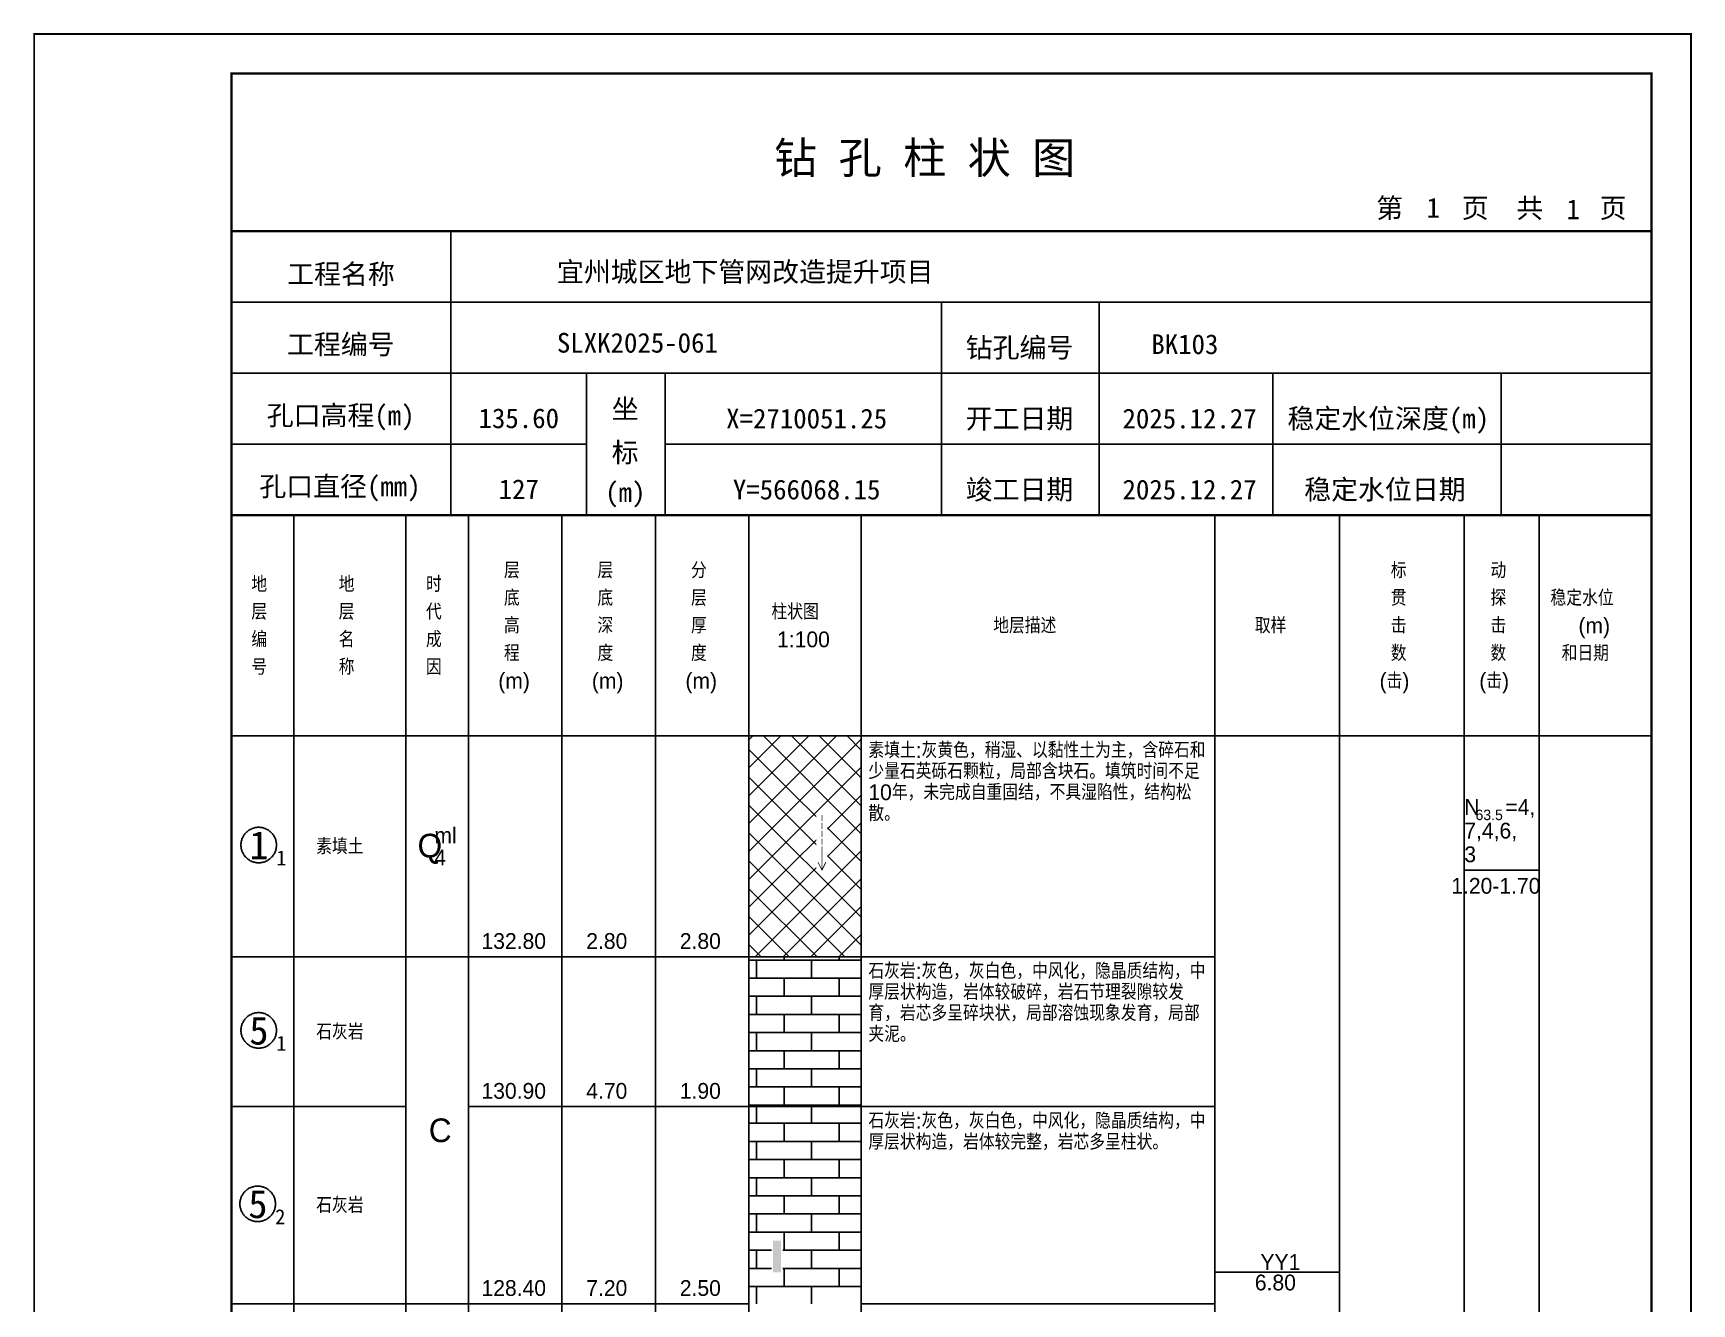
# Model space of a CAD drawing. Header units: millimetres. Extents: x 12489 to 89920, y 4630 to 4927.
# Drawn here: x 34929.3 to 35139.6, y 4765.7 to 4926.8 of the extents above; entities that cross this region are included whole.
import ezdxf
from ezdxf.enums import TextEntityAlignment as Align

# ---------------------------------------------------------------- set-up
doc = ezdxf.new("R2010")
doc.units = ezdxf.units.MM
doc.layers.add('ZZT_TC', color=7, linetype='Continuous')
doc.styles.add('成果图图块', font='', dxfattribs={"height": 2.5})
doc.styles.add('成果图模板', font='')
doc.styles.add('成果图模板标题', font='simhei.ttf')
doc.styles.add('成果图表体', font='Comfont.shx', dxfattribs={"height": 2, "bigfont": 'Hztxt12a.shx'})
doc.styles.get('成果图图块').set_extended_font_data('FangSong_GB2312')
doc.styles.get('成果图模板').set_extended_font_data('FangSong_GB2312')
pattern_1 = [(0, (0, 0), (0, 2.3), []), (90, (0, 0), (-3.5, 2.3), [2.3, -2.3])]

# ---------------------------------------------------------------- blocks, each defined once
blk = doc.blocks.new('DCBH-1-1-1162', base_point=(0.3, -0.11))
at = {"layer": 'ZZT_TC', "color": 7}
blk.add_polyline3d([(-0.19, 2.31, 0), (-0.3, 2.31, 0), (-0.41, 2.3, 0), (-0.52, 2.29, 0), (-0.63, 2.27, 0), (-0.73, 2.24, 0), (-0.84, 2.21, 0), (-0.95, 2.18, 0), (-1.05, 2.14, 0), (-1.15, 2.09, 0), (-1.25, 2.04, 0), (-1.35, 1.99, 0), (-1.44, 1.93, 0), (-1.53, 1.87, 0), (-1.62, 1.8, 0), (-1.7, 1.73, 0), (-1.78, 1.65, 0), (-1.86, 1.57, 0), (-1.93, 1.49, 0), (-2, 1.4, 0), (-2.06, 1.31, 0), (-2.12, 1.22, 0), (-2.17, 1.12, 0), (-2.22, 1.02, 0), (-2.27, 0.92, 0), (-2.31, 0.82, 0), (-2.34, 0.71, 0), (-2.37, 0.61, 0), (-2.4, 0.5, 0), (-2.41, 0.39, 0), (-2.43, 0.28, 0), (-2.44, 0.17, 0), (-2.44, 0.06, 0), (-2.44, -0.05, 0), (-2.43, -0.16, 0), (-2.41, -0.27, 0), (-2.4, -0.38, 0), (-2.37, -0.49, 0), (-2.34, -0.6, 0), (-2.31, -0.7, 0), (-2.27, -0.8, 0), (-2.22, -0.9, 0), (-2.17, -1, 0), (-2.12, -1.1, 0), (-2.06, -1.19, 0), (-2, -1.28, 0), (-1.93, -1.37, 0), (-1.86, -1.45, 0), (-1.78, -1.53, 0), (-1.7, -1.61, 0), (-1.62, -1.68, 0), (-1.53, -1.75, 0), (-1.44, -1.81, 0), (-1.35, -1.87, 0), (-1.25, -1.93, 0), (-1.15, -1.98, 0), (-1.05, -2.02, 0), (-0.95, -2.06, 0), (-0.84, -2.1, 0), (-0.73, -2.13, 0), (-0.63, -2.15, 0), (-0.52, -2.17, 0), (-0.41, -2.18, 0), (-0.3, -2.19, 0), (-0.19, -2.19, 0), (-0.08, -2.19, 0), (0.03, -2.18, 0), (0.14, -2.17, 0), (0.25, -2.15, 0), (0.36, -2.13, 0), (0.47, -2.1, 0), (0.57, -2.06, 0), (0.67, -2.02, 0), (0.77, -1.98, 0), (0.87, -1.93, 0), (0.97, -1.87, 0), (1.06, -1.81, 0), (1.15, -1.75, 0), (1.24, -1.68, 0), (1.32, -1.61, 0), (1.4, -1.53, 0), (1.48, -1.45, 0), (1.55, -1.37, 0), (1.62, -1.28, 0), (1.68, -1.19, 0), (1.74, -1.1, 0), (1.8, -1, 0), (1.85, -0.9, 0), (1.89, -0.8, 0), (1.93, -0.7, 0), (1.97, -0.6, 0), (2, -0.49, 0), (2.02, -0.38, 0), (2.04, -0.27, 0), (2.05, -0.16, 0), (2.06, -0.05, 0), (2.06, 0.06, 0), (2.06, 0.17, 0), (2.05, 0.28, 0), (2.04, 0.39, 0), (2.02, 0.5, 0), (2, 0.61, 0), (1.97, 0.71, 0), (1.93, 0.82, 0), (1.89, 0.92, 0), (1.85, 1.02, 0), (1.8, 1.12, 0), (1.74, 1.22, 0), (1.68, 1.31, 0), (1.62, 1.4, 0), (1.55, 1.49, 0), (1.48, 1.57, 0), (1.4, 1.65, 0), (1.32, 1.73, 0), (1.24, 1.8, 0), (1.15, 1.87, 0), (1.06, 1.93, 0), (0.97, 1.99, 0), (0.87, 2.04, 0), (0.77, 2.09, 0), (0.67, 2.14, 0), (0.57, 2.18, 0), (0.47, 2.21, 0), (0.36, 2.24, 0), (0.25, 2.27, 0), (0.14, 2.29, 0), (0.03, 2.3, 0), (-0.08, 2.31, 0), (-0.19, 2.31, 0)], dxfattribs=at)
at = {"style": '成果图图块'}
blk.add_text('1', height=3.57, dxfattribs=at).set_placement((-0.16, -1.74), align=Align.CENTER)
blk.add_text('1', height=1.91, dxfattribs=at).set_placement((2.03, -2.53))
blk = doc.blocks.new('DCBH-1-1-1163', base_point=(0.3, -0.11))
at = {"layer": 'ZZT_TC', "color": 7}
blk.add_polyline3d([(-0.19, 2.31, 0), (-0.3, 2.31, 0), (-0.41, 2.3, 0), (-0.52, 2.29, 0), (-0.63, 2.27, 0), (-0.73, 2.24, 0), (-0.84, 2.21, 0), (-0.95, 2.18, 0), (-1.05, 2.14, 0), (-1.15, 2.09, 0), (-1.25, 2.04, 0), (-1.35, 1.99, 0), (-1.44, 1.93, 0), (-1.53, 1.87, 0), (-1.62, 1.8, 0), (-1.7, 1.73, 0), (-1.78, 1.65, 0), (-1.86, 1.57, 0), (-1.93, 1.49, 0), (-2, 1.4, 0), (-2.06, 1.31, 0), (-2.12, 1.22, 0), (-2.17, 1.12, 0), (-2.22, 1.02, 0), (-2.27, 0.92, 0), (-2.31, 0.82, 0), (-2.34, 0.71, 0), (-2.37, 0.61, 0), (-2.4, 0.5, 0), (-2.41, 0.39, 0), (-2.43, 0.28, 0), (-2.44, 0.17, 0), (-2.44, 0.06, 0), (-2.44, -0.05, 0), (-2.43, -0.16, 0), (-2.41, -0.27, 0), (-2.4, -0.38, 0), (-2.37, -0.49, 0), (-2.34, -0.6, 0), (-2.31, -0.7, 0), (-2.27, -0.8, 0), (-2.22, -0.9, 0), (-2.17, -1, 0), (-2.12, -1.1, 0), (-2.06, -1.19, 0), (-2, -1.28, 0), (-1.93, -1.37, 0), (-1.86, -1.45, 0), (-1.78, -1.53, 0), (-1.7, -1.61, 0), (-1.62, -1.68, 0), (-1.53, -1.75, 0), (-1.44, -1.81, 0), (-1.35, -1.87, 0), (-1.25, -1.93, 0), (-1.15, -1.98, 0), (-1.05, -2.02, 0), (-0.95, -2.06, 0), (-0.84, -2.1, 0), (-0.73, -2.13, 0), (-0.63, -2.15, 0), (-0.52, -2.17, 0), (-0.41, -2.18, 0), (-0.3, -2.19, 0), (-0.19, -2.19, 0), (-0.08, -2.19, 0), (0.03, -2.18, 0), (0.14, -2.17, 0), (0.25, -2.15, 0), (0.36, -2.13, 0), (0.47, -2.1, 0), (0.57, -2.06, 0), (0.67, -2.02, 0), (0.77, -1.98, 0), (0.87, -1.93, 0), (0.97, -1.87, 0), (1.06, -1.81, 0), (1.15, -1.75, 0), (1.24, -1.68, 0), (1.32, -1.61, 0), (1.4, -1.53, 0), (1.48, -1.45, 0), (1.55, -1.37, 0), (1.62, -1.28, 0), (1.68, -1.19, 0), (1.74, -1.1, 0), (1.8, -1, 0), (1.85, -0.9, 0), (1.89, -0.8, 0), (1.93, -0.7, 0), (1.97, -0.6, 0), (2, -0.49, 0), (2.02, -0.38, 0), (2.04, -0.27, 0), (2.05, -0.16, 0), (2.06, -0.05, 0), (2.06, 0.06, 0), (2.06, 0.17, 0), (2.05, 0.28, 0), (2.04, 0.39, 0), (2.02, 0.5, 0), (2, 0.61, 0), (1.97, 0.71, 0), (1.93, 0.82, 0), (1.89, 0.92, 0), (1.85, 1.02, 0), (1.8, 1.12, 0), (1.74, 1.22, 0), (1.68, 1.31, 0), (1.62, 1.4, 0), (1.55, 1.49, 0), (1.48, 1.57, 0), (1.4, 1.65, 0), (1.32, 1.73, 0), (1.24, 1.8, 0), (1.15, 1.87, 0), (1.06, 1.93, 0), (0.97, 1.99, 0), (0.87, 2.04, 0), (0.77, 2.09, 0), (0.67, 2.14, 0), (0.57, 2.18, 0), (0.47, 2.21, 0), (0.36, 2.24, 0), (0.25, 2.27, 0), (0.14, 2.29, 0), (0.03, 2.3, 0), (-0.08, 2.31, 0), (-0.19, 2.31, 0)], dxfattribs=at)
at = {"style": '成果图图块'}
blk.add_text('5', height=3.57, dxfattribs=at).set_placement((-0.16, -1.74), align=Align.CENTER)
blk.add_text('1', height=1.91, dxfattribs=at).set_placement((2.03, -2.53))
blk = doc.blocks.new('DCBH-1-1-1164', base_point=(0.43, -0.11))
at = {"layer": 'ZZT_TC', "color": 7}
blk.add_polyline3d([(-0.19, 2.31, 0), (-0.3, 2.31, 0), (-0.41, 2.3, 0), (-0.52, 2.29, 0), (-0.63, 2.27, 0), (-0.73, 2.24, 0), (-0.84, 2.21, 0), (-0.95, 2.18, 0), (-1.05, 2.14, 0), (-1.15, 2.09, 0), (-1.25, 2.04, 0), (-1.35, 1.99, 0), (-1.44, 1.93, 0), (-1.53, 1.87, 0), (-1.62, 1.8, 0), (-1.7, 1.73, 0), (-1.78, 1.65, 0), (-1.86, 1.57, 0), (-1.93, 1.49, 0), (-2, 1.4, 0), (-2.06, 1.31, 0), (-2.12, 1.22, 0), (-2.17, 1.12, 0), (-2.22, 1.02, 0), (-2.27, 0.92, 0), (-2.31, 0.82, 0), (-2.34, 0.71, 0), (-2.37, 0.61, 0), (-2.4, 0.5, 0), (-2.41, 0.39, 0), (-2.43, 0.28, 0), (-2.44, 0.17, 0), (-2.44, 0.06, 0), (-2.44, -0.05, 0), (-2.43, -0.16, 0), (-2.41, -0.27, 0), (-2.4, -0.38, 0), (-2.37, -0.49, 0), (-2.34, -0.6, 0), (-2.31, -0.7, 0), (-2.27, -0.8, 0), (-2.22, -0.9, 0), (-2.17, -1, 0), (-2.12, -1.1, 0), (-2.06, -1.19, 0), (-2, -1.28, 0), (-1.93, -1.37, 0), (-1.86, -1.45, 0), (-1.78, -1.53, 0), (-1.7, -1.61, 0), (-1.62, -1.68, 0), (-1.53, -1.75, 0), (-1.44, -1.81, 0), (-1.35, -1.87, 0), (-1.25, -1.93, 0), (-1.15, -1.98, 0), (-1.05, -2.02, 0), (-0.95, -2.06, 0), (-0.84, -2.1, 0), (-0.73, -2.13, 0), (-0.63, -2.15, 0), (-0.52, -2.17, 0), (-0.41, -2.18, 0), (-0.3, -2.19, 0), (-0.19, -2.19, 0), (-0.08, -2.19, 0), (0.03, -2.18, 0), (0.14, -2.17, 0), (0.25, -2.15, 0), (0.36, -2.13, 0), (0.47, -2.1, 0), (0.57, -2.06, 0), (0.67, -2.02, 0), (0.77, -1.98, 0), (0.87, -1.93, 0), (0.97, -1.87, 0), (1.06, -1.81, 0), (1.15, -1.75, 0), (1.24, -1.68, 0), (1.32, -1.61, 0), (1.4, -1.53, 0), (1.48, -1.45, 0), (1.55, -1.37, 0), (1.62, -1.28, 0), (1.68, -1.19, 0), (1.74, -1.1, 0), (1.8, -1, 0), (1.85, -0.9, 0), (1.89, -0.8, 0), (1.93, -0.7, 0), (1.97, -0.6, 0), (2, -0.49, 0), (2.02, -0.38, 0), (2.04, -0.27, 0), (2.05, -0.16, 0), (2.06, -0.05, 0), (2.06, 0.06, 0), (2.06, 0.17, 0), (2.05, 0.28, 0), (2.04, 0.39, 0), (2.02, 0.5, 0), (2, 0.61, 0), (1.97, 0.71, 0), (1.93, 0.82, 0), (1.89, 0.92, 0), (1.85, 1.02, 0), (1.8, 1.12, 0), (1.74, 1.22, 0), (1.68, 1.31, 0), (1.62, 1.4, 0), (1.55, 1.49, 0), (1.48, 1.57, 0), (1.4, 1.65, 0), (1.32, 1.73, 0), (1.24, 1.8, 0), (1.15, 1.87, 0), (1.06, 1.93, 0), (0.97, 1.99, 0), (0.87, 2.04, 0), (0.77, 2.09, 0), (0.67, 2.14, 0), (0.57, 2.18, 0), (0.47, 2.21, 0), (0.36, 2.24, 0), (0.25, 2.27, 0), (0.14, 2.29, 0), (0.03, 2.3, 0), (-0.08, 2.31, 0), (-0.19, 2.31, 0)], dxfattribs=at)
at = {"style": '成果图图块'}
blk.add_text('5', height=3.57, dxfattribs=at).set_placement((-0.16, -1.74), align=Align.CENTER)
blk.add_text('2', height=1.91, dxfattribs=at).set_placement((2.03, -2.53))
blk = doc.blocks.new('gkqy3.dwg', base_point=(0, -2))
blk.add_wipeout([(-0.7, -2.2), (0.7, -2.2), (0.7, 2.2), (-0.7, 2.2)])
at = {"color": 7}
blk.add_solid([(-0.5, -2), (0.5, -2), (-0.5, 2), (0.5, 2)], dxfattribs=at)
blk = doc.blocks.new('zztGLdt.dwg', base_point=(0.5, 0))
blk.add_wipeout([(-0.2, -0.2), (1.2, -0.2), (1.2, 3.2), (-0.2, 3.2)])
at = {"color": 7, "const_width": 0.1}
for points in [[(0.5, 3), (0.5, 0)], [(0, 1), (0.5, 0), (1, 1)]]:
    blk.add_lwpolyline(points, dxfattribs=at)
blk = doc.blocks.new('钻孔柱状图路桥昇龙制图梁世成校核莫家里.dwg103', base_point=(25, 236))
for p, q in [((52.82, 236), (52.82, 272)), ((25, 263), (205, 263)), ((115, 236), (115, 263)), ((135, 236), (135, 263)), ((25, 254), (205, 254)), ((70, 236), (70, 254)), ((80, 236), (80, 254)), ((157, 236), (157, 254)), ((185.95, 236), (185.95, 254)), ((25, 245), (70, 245)), ((80, 245), (205, 245))]:
    blk.add_line(p, q)
for points, const_width in [([(0, 0), (210, 0), (210, 297), (0, 297)], 0.25), ([(25, 5), (205, 5), (205, 292), (25, 292)], 0.3)]:
    blk.add_lwpolyline(points, close=True, dxfattribs=dict(const_width=const_width))
at = {"const_width": 0.3}
for points in [[(25, 272), (205, 272)], [(25, 236), (205, 236)]]:
    blk.add_lwpolyline(points, dxfattribs=at)
for s, height, style, p in [('钻 孔 柱 状 图', 4, '成果图模板标题', (93.8, 279.31)), ('第', 2.5, '成果图模板', (170.12, 273.7)), ('页', 2.5, '成果图模板', (180.96, 273.7)), ('共', 2.5, '成果图模板', (187.88, 273.7)), ('页', 2.5, '成果图模板', (198.44, 273.7)), ('工程名称', 2.5, '成果图模板', (32.07, 265.32)), ('宜州城区地下管网改造提升项目', 2.5, '成果图模板', (66.26, 265.61)), ('工程编号', 2.5, '成果图模板', (32.05, 256.41)), ('SLXK2025-061', 2.5, '成果图模板', (66.26, 256.61)), ('钻孔编号', 2.5, '成果图模板', (118.08, 256)), ('BK103', 2.5, '成果图模板', (141.61, 256.43)), ('孔口高程(m)', 2.5, '成果图模板', (29.48, 247.41)), ('坐', 2.5, '成果图模板', (73.21, 248.24)), ('开工日期', 2.5, '成果图模板', (118.08, 247)), ('稳定水位深度(m)', 2.5, '成果图模板', (158.86, 247)), ('标', 2.5, '成果图模板', (73.21, 242.7)), ('孔口直径(mm)', 2.5, '成果图模板', (28.54, 238.41)), ('(m) ', 2.5, '成果图模板', (72.38, 237.65)), ('竣工日期', 2.5, '成果图模板', (118.08, 238)), ('稳定水位日期', 2.5, '成果图模板', (160.99, 238))]:
    blk.add_text(s, height=height, dxfattribs=dict(style=style)).set_placement(p)
at = {"style": '成果图模板'}
for s, p in [('1', (177.35, 273.74)), ('1', (195.08, 273.53)), ('135.60', (61.43, 247.04)), ('X=2710051.25', (97.92, 247)), ('2025.12.27', (146.46, 247)), ('127', (61.43, 238.04)), ('Y=566068.15', (97.92, 238)), ('2025.12.27', (146.46, 238))]:
    blk.add_text(s, height=2.5, dxfattribs=at).set_placement(p, align=Align.CENTER)

msp = doc.modelspace()

# ---------------------------------------------------------------- hatches: boundary and pattern name
at = {"linetype": 'Continuous'}
h = msp.add_hatch(dxfattribs=at)
h.set_pattern_fill('GKSTT', scale=0.5, style=0, pattern_type=2)
h.set_pattern_definition([(45, (0, 0), (-1.76776695, 1.76776695), []), (135, (0, 0), (-1.76776695, -1.76776695), [])])
h.paths.add_polyline_path([(35020.06, 4809.71), (35034.29, 4809.71), (35034.29, 4837.71), (35020.06, 4837.71)])
h = msp.add_hatch(dxfattribs=at)
h.set_pattern_fill('GKSHY', scale=0.5, style=0, pattern_type=2)
h.set_pattern_definition(pattern_1)
h.paths.add_polyline_path([(35020.06, 4790.71), (35034.29, 4790.71), (35034.29, 4809.71), (35020.06, 4809.71)])
h = msp.add_hatch(dxfattribs=at)
h.set_pattern_fill('GKSHY', scale=0.5, style=0, pattern_type=2)
h.set_pattern_definition(pattern_1)
h.paths.add_polyline_path([(35020.06, 4765.71), (35034.29, 4765.71), (35034.29, 4790.71), (35020.06, 4790.71)])

# ---------------------------------------------------------------- linework, layer by layer
at = {"color": 0}
for p, q in [((34954.45, 4837.71), (34962.35, 4837.71)), ((34954.45, 4809.71), (34954.45, 4837.71)), ((34962.35, 4809.71), (34962.35, 4837.71)), ((34954.45, 4809.71), (34962.35, 4809.71)), ((34954.45, 4809.71), (34962.35, 4809.71)), ((34954.45, 4790.71), (34954.45, 4809.71)), ((34962.35, 4790.71), (34962.35, 4809.71)), ((34954.45, 4790.71), (34962.35, 4790.71)), ((34954.45, 4790.71), (34962.35, 4790.71)), ((34954.45, 4765.71), (34954.45, 4790.71)), ((34962.35, 4765.71), (34962.35, 4790.71)), ((34954.45, 4765.71), (34962.35, 4765.71))]:
    msp.add_line(p, q, dxfattribs=at)
for points in [[(34954.45, 4865.71), (34962.35, 4865.71)], [(34954.45, 4837.71), (34954.45, 4865.71)], [(34962.35, 4837.71), (34962.35, 4865.71)], [(34962.35, 4865.71), (34976.58, 4865.71)], [(34962.35, 4837.71), (34962.35, 4865.71)], [(34976.58, 4837.71), (34976.58, 4865.71)], [(34976.58, 4865.71), (34984.49, 4865.71)], [(34976.58, 4837.71), (34976.58, 4865.71)], [(34984.49, 4837.71), (34984.49, 4865.71)], [(34984.49, 4865.71), (34996.35, 4865.71)], [(34984.49, 4837.71), (34984.49, 4865.71)], [(34996.35, 4837.71), (34996.35, 4865.71)], [(34996.35, 4865.71), (35008.2, 4865.71)], [(34996.35, 4837.71), (34996.35, 4865.71)], [(35008.2, 4837.71), (35008.2, 4865.71)], [(35008.2, 4865.71), (35020.06, 4865.71)], [(35008.2, 4837.71), (35008.2, 4865.71)], [(35020.06, 4837.71), (35020.06, 4865.71)], [(35020.06, 4865.71), (35034.29, 4865.71)], [(35020.06, 4837.71), (35020.06, 4865.71)], [(35034.29, 4837.71), (35034.29, 4865.71)], [(35034.29, 4865.71), (35079.11, 4865.71)], [(35034.29, 4837.71), (35034.29, 4865.71)], [(35079.11, 4837.71), (35079.11, 4865.71)], [(35079.11, 4865.71), (35094.92, 4865.71)], [(35079.11, 4837.71), (35079.11, 4865.71)], [(35094.92, 4837.71), (35094.92, 4865.71)], [(35094.92, 4865.71), (35110.73, 4865.71)], [(35094.92, 4837.71), (35094.92, 4865.71)], [(35110.73, 4837.71), (35110.73, 4865.71)], [(35110.73, 4865.71), (35120.22, 4865.71)], [(35110.73, 4837.71), (35110.73, 4865.71)], [(35120.22, 4837.71), (35120.22, 4865.71)], [(35120.22, 4865.71), (35134.45, 4865.71)], [(35120.22, 4837.71), (35120.22, 4865.71)], [(35134.45, 4837.71), (35134.45, 4865.71)], [(34954.45, 4837.71), (34962.35, 4837.71)], [(34954.45, 4643.71), (34954.45, 4837.71)], [(34954.45, 4837.71), (34962.35, 4837.71)], [(34962.35, 4643.71), (34962.35, 4837.71)], [(34962.35, 4837.71), (34976.58, 4837.71)], [(34962.35, 4643.71), (34962.35, 4837.71)], [(34962.35, 4837.71), (34976.58, 4837.71)], [(34962.35, 4837.71), (34976.58, 4837.71)], [(34962.35, 4809.71), (34962.35, 4837.71)], [(34976.58, 4643.71), (34976.58, 4837.71)], [(34976.58, 4809.71), (34976.58, 4837.71)], [(34976.58, 4837.71), (34984.49, 4837.71)], [(34976.58, 4643.71), (34976.58, 4837.71)], [(34976.58, 4837.71), (34984.49, 4837.71)], [(34976.58, 4837.71), (34984.49, 4837.71)], [(34976.58, 4809.71), (34976.58, 4837.71)], [(34984.49, 4643.71), (34984.49, 4837.71)], [(34984.49, 4809.71), (34984.49, 4837.71)], [(34984.49, 4837.71), (34996.35, 4837.71)], [(34984.49, 4643.71), (34984.49, 4837.71)], [(34984.49, 4837.71), (34996.35, 4837.71)], [(34984.49, 4837.71), (34996.35, 4837.71)], [(34984.49, 4809.71), (34984.49, 4837.71)], [(34996.35, 4643.71), (34996.35, 4837.71)], [(34996.35, 4809.71), (34996.35, 4837.71)], [(34996.35, 4837.71), (35008.2, 4837.71)], [(34996.35, 4643.71), (34996.35, 4837.71)], [(34996.35, 4837.71), (35008.2, 4837.71)], [(34996.35, 4837.71), (35008.2, 4837.71)], [(34996.35, 4809.71), (34996.35, 4837.71)], [(35008.2, 4643.71), (35008.2, 4837.71)], [(35008.2, 4809.71), (35008.2, 4837.71)], [(35008.2, 4837.71), (35020.06, 4837.71)], [(35008.2, 4643.71), (35008.2, 4837.71)], [(35008.2, 4837.71), (35020.06, 4837.71)], [(35008.2, 4837.71), (35020.06, 4837.71)], [(35008.2, 4809.71), (35008.2, 4837.71)], [(35020.06, 4643.71), (35020.06, 4837.71)], [(35020.06, 4809.71), (35020.06, 4837.71)], [(35020.06, 4837.71), (35034.29, 4837.71)], [(35020.06, 4643.71), (35020.06, 4837.71)], [(35020.06, 4837.71), (35034.29, 4837.71)], [(35034.29, 4643.71), (35034.29, 4837.71)], [(35034.29, 4837.71), (35079.11, 4837.71)], [(35034.29, 4643.71), (35034.29, 4837.71)], [(35034.29, 4837.71), (35079.11, 4837.71)], [(35034.29, 4837.71), (35079.11, 4837.71)], [(35034.29, 4809.71), (35034.29, 4837.71)], [(35079.11, 4643.71), (35079.11, 4837.71)], [(35079.11, 4809.71), (35079.11, 4837.71)], [(35079.11, 4837.71), (35094.92, 4837.71)], [(35079.11, 4643.71), (35079.11, 4837.71)], [(35079.11, 4837.71), (35094.92, 4837.71)], [(35094.92, 4643.71), (35094.92, 4837.71)], [(35094.92, 4837.71), (35110.73, 4837.71)], [(35094.92, 4643.71), (35094.92, 4837.71)], [(35094.92, 4837.71), (35110.73, 4837.71)], [(35110.73, 4643.71), (35110.73, 4837.71)], [(35110.73, 4837.71), (35120.22, 4837.71)], [(35110.73, 4643.71), (35110.73, 4837.71)], [(35110.73, 4837.71), (35120.22, 4837.71)], [(35110.73, 4837.71), (35120.22, 4837.71)], [(35110.73, 4820.71), (35110.73, 4837.71)], [(35120.22, 4643.71), (35120.22, 4837.71)], [(35120.22, 4820.71), (35120.22, 4837.71)], [(35120.22, 4837.71), (35134.45, 4837.71)], [(35120.22, 4643.71), (35120.22, 4837.71)], [(35120.22, 4837.71), (35134.45, 4837.71)], [(35134.45, 4643.71), (35134.45, 4837.71)], [(35110.73, 4820.71), (35120.22, 4820.71)], [(34962.35, 4809.71), (34976.58, 4809.71)], [(34962.35, 4809.71), (34976.58, 4809.71)], [(34962.35, 4790.71), (34962.35, 4809.71)], [(34976.58, 4790.71), (34976.58, 4809.71)], [(34976.58, 4809.71), (34984.49, 4809.71)], [(34976.58, 4809.71), (34984.49, 4809.71)], [(34976.58, 4765.71), (34976.58, 4809.71)], [(34984.49, 4765.71), (34984.49, 4809.71)], [(34984.49, 4809.71), (34996.35, 4809.71)], [(34984.49, 4809.71), (34996.35, 4809.71)], [(34984.49, 4790.71), (34984.49, 4809.71)], [(34996.35, 4790.71), (34996.35, 4809.71)], [(34996.35, 4809.71), (35008.2, 4809.71)], [(34996.35, 4809.71), (35008.2, 4809.71)], [(34996.35, 4790.71), (34996.35, 4809.71)], [(35008.2, 4790.71), (35008.2, 4809.71)], [(35008.2, 4809.71), (35020.06, 4809.71)], [(35008.2, 4809.71), (35020.06, 4809.71)], [(35008.2, 4790.71), (35008.2, 4809.71)], [(35020.06, 4790.71), (35020.06, 4809.71)], [(35034.29, 4809.71), (35079.11, 4809.71)], [(35034.29, 4809.71), (35079.11, 4809.71)], [(35034.29, 4790.71), (35034.29, 4809.71)], [(35079.11, 4790.71), (35079.11, 4809.71)], [(34962.35, 4790.71), (34976.58, 4790.71)], [(34962.35, 4790.71), (34976.58, 4790.71)], [(34962.35, 4765.71), (34962.35, 4790.71)], [(34976.58, 4765.71), (34976.58, 4790.71)], [(34984.49, 4790.71), (34996.35, 4790.71)], [(34984.49, 4790.71), (34996.35, 4790.71)], [(34984.49, 4765.71), (34984.49, 4790.71)], [(34996.35, 4765.71), (34996.35, 4790.71)], [(34996.35, 4790.71), (35008.2, 4790.71)], [(34996.35, 4790.71), (35008.2, 4790.71)], [(34996.35, 4765.71), (34996.35, 4790.71)], [(35008.2, 4765.71), (35008.2, 4790.71)], [(35008.2, 4790.71), (35020.06, 4790.71)], [(35008.2, 4790.71), (35020.06, 4790.71)], [(35008.2, 4765.71), (35008.2, 4790.71)], [(35020.06, 4765.71), (35020.06, 4790.71)], [(35034.29, 4790.71), (35079.11, 4790.71)], [(35034.29, 4790.71), (35079.11, 4790.71)], [(35034.29, 4765.71), (35034.29, 4790.71)], [(35079.11, 4765.71), (35079.11, 4790.71)], [(35079.11, 4769.71), (35094.92, 4769.71)], [(34962.35, 4765.71), (34976.58, 4765.71)], [(34976.58, 4765.71), (34984.49, 4765.71)], [(34984.49, 4765.71), (34996.35, 4765.71)], [(34996.35, 4765.71), (35008.2, 4765.71)], [(35008.2, 4765.71), (35020.06, 4765.71)], [(35034.29, 4765.71), (35079.11, 4765.71)]]:
    msp.add_lwpolyline(points, dxfattribs=at)
at = {"color": 7, "flags": 128}
for points in [[(35020.06, 4809.71), (35034.29, 4809.71)], [(35020.06, 4790.71), (35034.29, 4790.71)]]:
    msp.add_lwpolyline(points, dxfattribs=at)

# ---------------------------------------------------------------- block references
for name, p in [('DCBH-1-1-1162', (34958.4, 4823.71)), ('DCBH-1-1-1163', (34958.4, 4800.21)), ('DCBH-1-1-1164', (34958.4, 4778.21))]:
    msp.add_blockref(name, p)

# ---------------------------------------------------------------- texts
at = {"color": 0, "style": '成果图表体'}
for s, height, p in [('层', 2, (34989, 4857.71)), ('层', 2, (35000.85, 4857.71)), ('分', 2, (35012.71, 4857.71)), ('标', 2, (35101.41, 4857.71)), ('动', 2, (35114.05, 4857.71)), ('地', 2, (34956.98, 4855.96)), ('地', 2, (34968.05, 4855.96)), ('时', 2, (34979.11, 4855.96)), ('底', 2, (34989, 4854.21)), ('底', 2, (35000.85, 4854.21)), ('层', 2, (35012.71, 4854.21)), ('贯', 2, (35101.41, 4854.21)), ('探', 2, (35114.05, 4854.21)), ('稳定水位', 2, (35121.65, 4854.21)), ('层', 2, (34956.98, 4852.46)), ('层', 2, (34968.05, 4852.46)), ('代', 2, (34979.11, 4852.46)), ('高', 2, (34989, 4850.71)), ('深', 2, (35000.85, 4850.71)), ('厚', 2, (35012.71, 4850.71)), ('柱状图', 2, (35022.91, 4852.46)), ('地层描述', 2, (35051.02, 4850.71)), ('取样', 2, (35084.18, 4850.71)), ('击', 2, (35101.41, 4850.71)), ('击', 2, (35114.05, 4850.71)), ('(m)', 2, (35125.2, 4850.71)), ('编', 2, (34956.98, 4848.96)), ('名', 2, (34968.05, 4848.96)), ('成', 2, (34979.11, 4848.96)), ('1:100', 2, (35023.62, 4848.96)), ('程', 2, (34989, 4847.21)), ('度', 2, (35000.85, 4847.21)), ('度', 2, (35012.71, 4847.21)), ('数', 2, (35101.41, 4847.21)), ('数', 2, (35114.05, 4847.21)), ('和日期', 2, (35123.07, 4847.21)), ('号', 2, (34956.98, 4845.46)), ('称', 2, (34968.05, 4845.46)), ('因', 2, (34979.11, 4845.46)), ('(m)', 2, (34988.28, 4843.71)), ('(m)', 2, (35000.14, 4843.71)), ('(m)', 2, (35012, 4843.71)), ('(击)', 2, (35099.99, 4843.71)), ('(击)', 2, (35112.63, 4843.71)), ('N', 2, (35110.73, 4827.71)), ('=4,', 2, (35115.94, 4827.71)), ('63.5', 1.333, (35112.15, 4827.04)), ('Q', 3, (34978.05, 4822.31)), ('ml', 2, (34980.18, 4824.11)), ('7,4,6,', 2, (35110.73, 4824.71)), ('素填土', 2, (34965.2, 4822.71)), ('4', 2, (34980.18, 4821.31)), ('3', 2, (35110.73, 4821.71)), ('1.20-1.70', 2, (35109.08, 4817.71)), ('132.80', 2, (34986.15, 4810.71)), ('2.80', 2, (34999.43, 4810.71)), ('2.80', 2, (35011.29, 4810.71)), ('石灰岩', 2, (34965.2, 4799.21)), ('130.90', 2, (34986.15, 4791.71)), ('4.70', 2, (34999.43, 4791.71)), ('1.90', 2, (35011.29, 4791.71)), ('C', 3, (34979.47, 4786.21)), ('石灰岩', 2, (34965.2, 4777.21)), ('YY1', 2, (35084.89, 4770.01)), ('128.40', 2, (34986.15, 4766.71)), ('7.20', 2, (34999.43, 4766.71)), ('2.50', 2, (35011.29, 4766.71)), ('6.80', 2, (35084.18, 4767.41))]:
    msp.add_text(s, height=height, dxfattribs=at).set_placement(p)
at = {"color": 0, "char_height": 2, "width": 43.0292, "attachment_point": 1, "line_spacing_factor": 0.8, "style": '成果图表体'}
for s, insert in [('素填土:灰黄色，稍湿、以黏性土为主，含碎石和少量石英砾石颗粒，局部含块石。填筑时间不足10年，未完成自重固结，不具湿陷性，结构松散。', (35035.19, 4836.91)), ('石灰岩:灰色，灰白色，中风化，隐晶质结构，中厚层状构造，岩体较破碎，岩石节理裂隙较发育，岩芯多呈碎块状，局部溶蚀现象发育，局部夹泥。', (35035.19, 4808.91)), ('石灰岩:灰色，灰白色，中风化，隐晶质结构，中厚层状构造，岩体较完整，岩芯多呈柱状。', (35035.19, 4789.91))]:
    msp.add_mtext(s, dxfattribs=dict(at, insert=insert))

# ---------------------------------------------------------------- next in the draw order: block references
for name, p in [('zztGLdt.dwg', (35029.31, 4824.71)), ('gkqy3.dwg', (35023.62, 4769.71))]:
    msp.add_blockref(name, p)

# ---------------------------------------------------------------- next in the draw order: block references
msp.add_blockref('zztGLdt.dwg', (35029.31, 4823.71))

# ---------------------------------------------------------------- next in the draw order: block references
msp.add_blockref('zztGLdt.dwg', (35029.31, 4822.71))

# ---------------------------------------------------------------- next in the draw order: block references
msp.add_blockref('zztGLdt.dwg', (35029.31, 4821.71))

# ---------------------------------------------------------------- next in the draw order: block references
msp.add_blockref('zztGLdt.dwg', (35029.31, 4820.71))

# ---------------------------------------------------------------- next in the draw order: block references
msp.add_blockref('钻孔柱状图路桥昇龙制图梁世成校核莫家里.dwg103', (34954.45, 4865.71))

doc.saveas('drawing.dxf')
